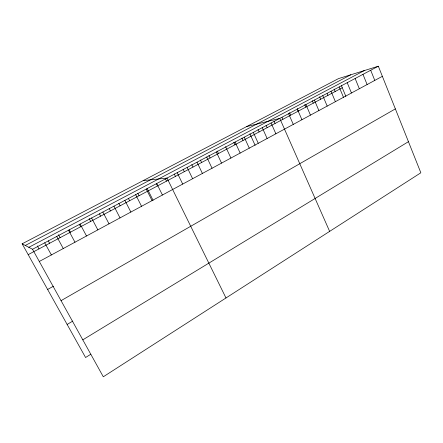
<?xml version="1.0" encoding="UTF-8"?>
<svg xmlns="http://www.w3.org/2000/svg" width="443" height="443" viewBox="0 0 443 443"><rect width="100%" height="100%" fill="white"/><g stroke="black" fill="none" stroke-linecap="round" stroke-linejoin="round"><path stroke-width="0.66" d="M90.859 354.217L85.577 357.507L22.15 243.811L338.485 78.616L378.333 66.217L420.85 172.781L103.302 376.783L32.522 249.265L22.15 243.811M82.802 339.847L408.44 141.677M67.131 324.442L72.818 321.075M61.045 300.659L395.361 108.889M47.628 289.478L53.465 286.206M39.294 261.47L382.364 76.318M28.191 254.636L342.278 87.753M32.522 249.265L378.333 66.217M28.812 247.316L364.329 70.575M25.295 245.466L350.806 74.784M246.613 126.593L279.766 118.397L329.636 231.379M143.205 180.594L167.011 178.075L225.985 297.967M37.323 245.915L38.978 248.905M44.71 242.814L51.377 254.952M48.304 240.876L49.61 243.257M58.487 234.718L60.098 237.686M56.71 236.462L63.266 248.534M69.174 229.828L70.443 232.187M68.515 230.21L74.972 242.216M80.144 224.058L86.496 235.997M79.391 224.418L80.643 226.766M89.159 218.499L90.704 221.422M91.59 218L97.842 229.873M99.415 213.825L100.633 216.145M102.859 212.036L109.017 223.842M109.155 208.492L110.423 210.946M113.956 206.161L120.025 217.906M118.835 203.37L120.086 205.812M124.887 200.374L130.862 212.053M128.387 198.314L129.622 200.745M135.658 194.676L141.538 206.294M137.812 193.331L139.036 195.745M147.115 188.402L153.073 200.291M146.262 189.061L152.06 200.613M156.717 183.529L162.42 195.02M156.301 183.546L157.486 185.938M165.366 178.75L166.535 181.132M174.309 174.016L175.472 176.386M177.161 172.704L182.699 184.078M183.147 169.337L184.288 171.696M187.162 167.41L192.622 178.723M191.797 164.574L192.998 167.072M197.019 162.193L202.401 173.446M200.413 160.023L201.593 162.503M206.737 157.049L212.042 168.24M208.919 155.521L210.087 157.99M217.319 151.074L218.471 153.538M216.317 151.977L221.544 163.113M225.614 146.688L230.919 158.057M235.078 142.048L240.156 153.068M233.81 142.353L234.934 144.789M244.259 137.186L249.271 148.15M241.906 138.066L243.019 140.492M253.318 132.391L258.263 143.299M249.902 133.836L255.118 145.31M258.042 129.533L259.127 131.936M262.256 127.662L267.129 138.515M266.082 125.28L267.151 127.673M271.072 122.999L275.873 133.792M274.018 121.077L275.075 123.459M282.069 117.406L282.905 119.3M289.545 112.672L290.641 115.191M288.603 113.718L293.277 124.4M297.198 108.624L298.283 111.127M297.319 109.105L301.927 119.732M305.914 104.554L310.46 115.125M304.762 104.626L305.836 107.117M312.237 100.672L313.295 103.153M314.397 100.063L318.882 110.584M319.625 96.762L320.671 99.238M322.764 95.633L327.189 106.098M331.021 91.264L335.384 101.674M327.183 93.517L327.958 95.361M334.138 89.087L335.157 91.535M339.166 86.95L343.475 97.31M341.265 85.316L345.872 96.424M347.207 82.697L351.454 93.002M355.142 78.5L359.334 88.75M362.972 74.352L367.109 84.552M370.702 70.26L374.784 80.41"/></g></svg>
